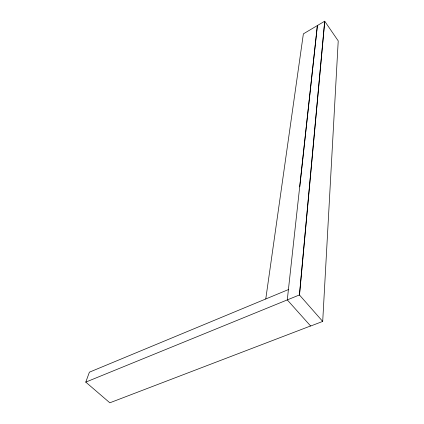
<?xml version="1.0" encoding="UTF-8"?>
<svg xmlns="http://www.w3.org/2000/svg" width="424" height="424" viewBox="0 0 424 424"><rect width="100%" height="100%" fill="white"/><g stroke="black" fill="none" stroke-linecap="round" stroke-linejoin="round"><path stroke-width="0.64" d="M299.757 186.809L317.38 25.546L287.286 299.901L310.649 326.035L322.701 321.424L338.225 40.884L324.704 21.2L303.372 33.856L265.769 298.973M322.701 321.424L299.429 294.945L324.704 21.2M299.503 295.03L324.747 21.258M310.58 325.961L109.827 402.8L85.775 382.119L89.39 372.187L288.421 289.571M85.775 382.119L299.429 294.945"/></g></svg>
